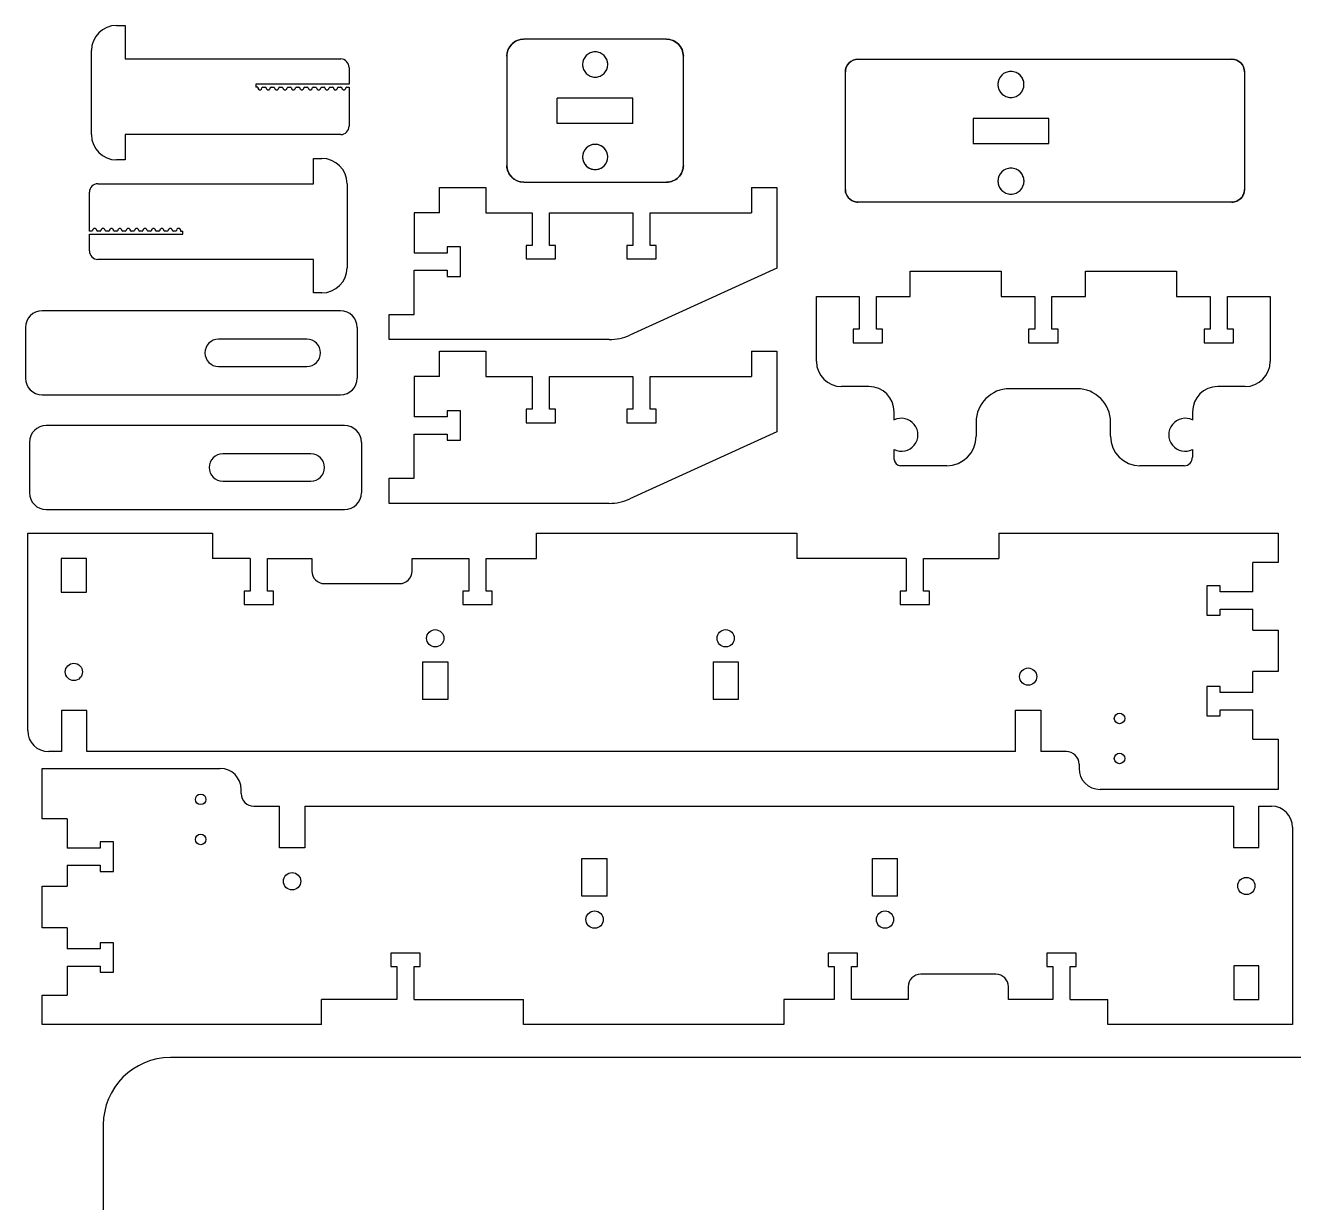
# Model space of a CAD drawing. Header units: millimetres. Extents: x 1598 to 2672, y 204 to 952.
# Drawn here: x 2001.6 to 2303.5, y 669.8 to 949.9 of the extents above; entities that cross this region are included whole.
import ezdxf

# ---------------------------------------------------------------- set-up
doc = ezdxf.new("R2010")
doc.units = ezdxf.units.MM
doc.linetypes.add('HIDDEN', pattern=[9.525, 6.35, -3.175])
doc.layers.get('0').update_dxf_attribs({"color": 253, "lineweight": 70, "true_color": 0x8faf8f})
doc.layers.add('Hidden', color=58, linetype='HIDDEN', lineweight=70, true_color=0x484805)

msp = doc.modelspace()

# ---------------------------------------------------------------- linework, layer by layer
at = {"color": 38, "lineweight": -3, "true_color": 0x482605}
for p, q in [((2023.32, 949.86), (2025.32, 949.86)), ((2025.32, 949.86), (2025.32, 941.86)), ((2154.2, 946.55), (2120.2, 946.55)), ((2017.32, 923.86), (2017.32, 943.86)), ((2025.32, 941.86), (2076.65, 941.86)), ((2116.2, 942.55), (2116.2, 916.55)), ((2158.2, 916.55), (2158.2, 942.55)), ((2199.76, 941.8), (2288.76, 941.8)), ((2078.65, 939.86), (2078.65, 935.86)), ((2196.76, 910.8), (2196.76, 938.8)), ((2291.76, 938.8), (2291.76, 910.8)), ((2078.65, 935.86), (2056.42, 935.86)), ((2056.42, 935.86), (2056.42, 935.16)), ((2056.92, 935.16), (2056.42, 935.16)), ((2058.1, 935.16), (2058.7, 935.16)), ((2060.1, 935.16), (2060.7, 935.16)), ((2062.1, 935.16), (2062.7, 935.16)), ((2064.1, 935.16), (2064.7, 935.16)), ((2066.1, 935.16), (2066.7, 935.16)), ((2068.1, 935.16), (2068.7, 935.16)), ((2070.1, 935.16), (2070.7, 935.16)), ((2072.1, 935.16), (2072.7, 935.16)), ((2074.1, 935.16), (2074.7, 935.16)), ((2076.1, 935.16), (2076.7, 935.16)), ((2078.1, 935.16), (2078.65, 935.16)), ((2078.65, 935.16), (2078.65, 925.86)), ((2146.2, 932.55), (2128.2, 932.55)), ((2128.2, 926.55), (2128.2, 932.55)), ((2146.2, 926.55), (2146.2, 932.55)), ((2227.18, 927.72), (2227.18, 921.72)), ((2245.18, 927.72), (2227.18, 927.72)), ((2245.18, 921.72), (2245.18, 927.72)), ((2025.32, 923.86), (2025.32, 917.86)), ((2076.65, 923.86), (2025.32, 923.86)), ((2146.2, 926.55), (2128.2, 926.55)), ((2227.18, 921.72), (2245.18, 921.72)), ((2025.32, 917.86), (2023.32, 917.86)), ((2070.16, 918.19), (2072.16, 918.19)), ((2070.16, 912.19), (2070.16, 918.19)), ((2018.83, 912.19), (2070.16, 912.19)), ((2078.16, 912.19), (2078.16, 892.19)), ((2120.2, 912.55), (2154.2, 912.55)), ((2016.83, 900.89), (2016.83, 910.19)), ((2100.16, 911.28), (2111.16, 911.28)), ((2100.16, 905.28), (2100.16, 911.28)), ((2111.16, 911.28), (2111.16, 905.28)), ((2174.46, 911.28), (2180.46, 911.28)), ((2174.46, 911.28), (2174.46, 905.28)), ((2180.46, 911.28), (2180.46, 892.1)), ((2288.76, 907.8), (2199.76, 907.8)), ((2094.16, 905.28), (2094.16, 895.69)), ((2100.16, 905.28), (2094.16, 905.28)), ((2111.16, 905.28), (2122.21, 905.28)), ((2122.21, 905.28), (2122.21, 897.48)), ((2126.31, 897.48), (2126.31, 905.28)), ((2126.31, 905.28), (2146.21, 905.28)), ((2146.21, 905.28), (2146.21, 897.48)), ((2150.31, 897.48), (2150.31, 905.28)), ((2150.31, 905.28), (2174.46, 905.28)), ((2017.39, 900.89), (2016.83, 900.89)), ((2016.83, 896.19), (2016.83, 900.19)), ((2016.83, 900.19), (2039.06, 900.19)), ((2019.39, 900.89), (2018.78, 900.89)), ((2021.39, 900.89), (2020.78, 900.89)), ((2023.39, 900.89), (2022.78, 900.89)), ((2025.39, 900.89), (2024.78, 900.89)), ((2027.39, 900.89), (2026.78, 900.89)), ((2029.39, 900.89), (2028.78, 900.89)), ((2031.39, 900.89), (2030.78, 900.89)), ((2033.39, 900.89), (2032.78, 900.89)), ((2035.39, 900.89), (2034.78, 900.89)), ((2037.39, 900.89), (2036.78, 900.89)), ((2038.56, 900.89), (2039.06, 900.89)), ((2039.06, 900.19), (2039.06, 900.89)), ((2101.96, 897.14), (2101.96, 895.69)), ((2105.16, 897.14), (2101.96, 897.14)), ((2105.16, 890.14), (2105.16, 897.14)), ((2120.76, 897.48), (2120.76, 894.28)), ((2122.21, 897.48), (2120.76, 897.48)), ((2127.76, 897.48), (2126.31, 897.48)), ((2127.76, 894.28), (2127.76, 897.48)), ((2146.21, 897.48), (2144.76, 897.48)), ((2144.76, 897.48), (2144.76, 894.28)), ((2151.76, 897.48), (2150.31, 897.48)), ((2151.76, 894.28), (2151.76, 897.48)), ((2070.16, 894.19), (2018.83, 894.19)), ((2070.16, 886.19), (2070.16, 894.19)), ((2101.96, 895.69), (2094.16, 895.69)), ((2120.76, 894.28), (2127.76, 894.28)), ((2144.76, 894.28), (2151.76, 894.28)), ((2094.16, 891.59), (2101.96, 891.59)), ((2094.16, 881.1), (2094.16, 891.59)), ((2101.96, 891.59), (2101.96, 890.14)), ((2180.46, 892.1), (2145.5, 876.18)), ((2212.16, 891.35), (2233.83, 891.35)), ((2212.16, 885.35), (2212.16, 891.35)), ((2233.83, 891.35), (2233.83, 885.35)), ((2253.93, 891.35), (2275.6, 891.35)), ((2253.93, 885.35), (2253.93, 891.35)), ((2275.6, 891.35), (2275.6, 885.35)), ((2101.96, 890.14), (2105.16, 890.14)), ((2072.16, 886.19), (2070.16, 886.19)), ((2189.88, 885.35), (2200.06, 885.35)), ((2189.88, 869.92), (2189.88, 885.35)), ((2200.06, 885.35), (2200.06, 877.55)), ((2204.16, 885.35), (2212.16, 885.35)), ((2204.16, 877.55), (2204.16, 885.35)), ((2233.83, 885.35), (2241.83, 885.35)), ((2241.83, 885.35), (2241.83, 877.55)), ((2245.93, 885.35), (2253.93, 885.35)), ((2245.93, 877.55), (2245.93, 885.35)), ((2275.6, 885.35), (2283.6, 885.35)), ((2283.6, 885.35), (2283.6, 877.55)), ((2287.7, 885.35), (2297.88, 885.35)), ((2287.7, 877.55), (2287.7, 885.35)), ((2297.88, 885.35), (2297.88, 869.92)), ((2088.16, 875.1), (2088.16, 881.1)), ((2088.16, 881.1), (2094.16, 881.1)), ((2198.61, 877.55), (2198.61, 874.35)), ((2200.06, 877.55), (2198.61, 877.55)), ((2205.61, 877.55), (2204.16, 877.55)), ((2205.61, 874.35), (2205.61, 877.55)), ((2240.38, 877.55), (2240.38, 874.35)), ((2241.83, 877.55), (2240.38, 877.55)), ((2247.38, 877.55), (2245.93, 877.55)), ((2247.38, 874.35), (2247.38, 877.55)), ((2282.15, 877.55), (2282.15, 874.35)), ((2283.6, 877.55), (2282.15, 877.55)), ((2289.15, 877.55), (2287.7, 877.55)), ((2289.15, 874.35), (2289.15, 877.55)), ((2140.53, 875.1), (2088.16, 875.1)), ((2198.61, 874.35), (2205.61, 874.35)), ((2240.38, 874.35), (2247.38, 874.35)), ((2282.15, 874.35), (2289.15, 874.35)), ((2100.16, 872.31), (2111.16, 872.31)), ((2100.16, 866.31), (2100.16, 872.31)), ((2111.16, 872.31), (2111.16, 866.31)), ((2174.46, 872.31), (2180.46, 872.31)), ((2174.46, 872.31), (2174.46, 866.31)), ((2180.46, 872.31), (2180.46, 853.13)), ((2094.16, 866.31), (2094.16, 856.72)), ((2100.16, 866.31), (2094.16, 866.31)), ((2111.16, 866.31), (2122.21, 866.31)), ((2122.21, 866.31), (2122.21, 858.51)), ((2126.31, 858.51), (2126.31, 866.31)), ((2126.31, 866.31), (2146.21, 866.31)), ((2146.21, 866.31), (2146.21, 858.51)), ((2150.31, 858.51), (2150.31, 866.31)), ((2150.31, 866.31), (2174.46, 866.31)), ((2202.38, 863.92), (2195.88, 863.92)), ((2251.88, 863.42), (2235.88, 863.42)), ((2291.88, 863.92), (2285.38, 863.92)), ((2101.96, 858.17), (2101.96, 856.72)), ((2105.16, 858.17), (2101.96, 858.17)), ((2105.16, 851.17), (2105.16, 858.17)), ((2120.76, 858.51), (2120.76, 855.31)), ((2122.21, 858.51), (2120.76, 858.51)), ((2127.76, 858.51), (2126.31, 858.51)), ((2127.76, 855.31), (2127.76, 858.51)), ((2146.21, 858.51), (2144.76, 858.51)), ((2144.76, 858.51), (2144.76, 855.31)), ((2151.76, 858.51), (2150.31, 858.51)), ((2151.76, 855.31), (2151.76, 858.51)), ((2208.38, 855.96), (2208.38, 857.92)), ((2279.38, 857.92), (2279.38, 855.96)), ((2101.96, 856.72), (2094.16, 856.72)), ((2120.76, 855.31), (2127.76, 855.31)), ((2144.76, 855.31), (2151.76, 855.31)), ((2227.88, 855.42), (2227.88, 852.1)), ((2259.88, 852.1), (2259.88, 855.42)), ((2094.16, 852.62), (2101.96, 852.62)), ((2094.16, 842.13), (2094.16, 852.62)), ((2101.96, 852.62), (2101.96, 851.17)), ((2180.46, 853.13), (2145.5, 837.21)), ((2101.96, 851.17), (2105.16, 851.17)), ((2208.38, 846.6), (2208.38, 848.93)), ((2279.38, 848.93), (2279.38, 847.1)), ((2220.88, 845.1), (2209.88, 845.1)), ((2277.38, 845.1), (2266.88, 845.1)), ((2088.16, 836.13), (2088.16, 842.13)), ((2088.16, 842.13), (2094.16, 842.13)), ((2140.53, 836.13), (2088.16, 836.13)), ((2002.15, 829.03), (2046.15, 829.03)), ((2002.15, 782.07), (2002.15, 829.03)), ((2046.15, 829.03), (2046.15, 823.03)), ((2123.26, 829.03), (2185.22, 829.03)), ((2123.26, 823.03), (2123.26, 829.03)), ((2185.22, 829.03), (2185.22, 823.03)), ((2233.27, 829.03), (2299.77, 829.03)), ((2233.27, 829.03), (2233.27, 823.03)), ((2299.77, 829.03), (2299.77, 822.05)), ((2010.15, 823.03), (2010.15, 815.03)), ((2016.15, 823.03), (2010.15, 823.03)), ((2016.15, 815.03), (2016.15, 823.03)), ((2055.1, 823.03), (2046.15, 823.03)), ((2055.1, 823.03), (2055.1, 815.23)), ((2059.2, 823.03), (2069.78, 823.03)), ((2059.2, 815.23), (2059.2, 823.03)), ((2069.78, 823.03), (2069.78, 820.03)), ((2093.65, 823.03), (2107.16, 823.03)), ((2093.65, 820.03), (2093.65, 823.03)), ((2107.16, 823.03), (2107.16, 815.23)), ((2111.26, 823.03), (2123.26, 823.03)), ((2111.26, 815.23), (2111.26, 823.03)), ((2211.22, 823.03), (2185.22, 823.03)), ((2211.22, 823.03), (2211.22, 815.23)), ((2215.32, 823.03), (2233.27, 823.03)), ((2215.32, 815.23), (2215.32, 823.03)), ((2299.77, 822.05), (2293.77, 822.05)), ((2293.77, 815.08), (2293.77, 822.05)), ((2010.15, 815.03), (2016.15, 815.03)), ((2053.65, 815.23), (2053.65, 812.03)), ((2055.1, 815.23), (2053.65, 815.23)), ((2060.65, 815.23), (2059.2, 815.23)), ((2060.65, 812.03), (2060.65, 815.23)), ((2072.78, 817.03), (2090.65, 817.03)), ((2105.71, 815.23), (2105.71, 812.03)), ((2107.16, 815.23), (2105.71, 815.23)), ((2112.71, 815.23), (2111.26, 815.23)), ((2112.71, 812.03), (2112.71, 815.23)), ((2209.77, 815.23), (2209.77, 812.03)), ((2211.22, 815.23), (2209.77, 815.23)), ((2216.77, 815.23), (2215.32, 815.23)), ((2216.77, 812.03), (2216.77, 815.23)), ((2285.97, 816.53), (2282.77, 816.53)), ((2282.77, 816.53), (2282.77, 809.53)), ((2285.97, 815.08), (2285.97, 816.53)), ((2293.77, 815.08), (2285.97, 815.08)), ((2053.65, 812.03), (2060.65, 812.03)), ((2105.71, 812.03), (2112.71, 812.03)), ((2209.77, 812.03), (2216.77, 812.03)), ((2282.77, 809.53), (2285.97, 809.53)), ((2285.97, 809.53), (2285.97, 810.98)), ((2285.97, 810.98), (2293.77, 810.98)), ((2293.77, 805.98), (2293.77, 810.98)), ((2293.77, 805.98), (2299.77, 805.98)), ((2299.77, 805.98), (2299.77, 796.12)), ((2096.15, 798.46), (2096.15, 789.46)), ((2096.15, 798.46), (2102.15, 798.46)), ((2102.15, 798.46), (2102.15, 789.46)), ((2165.27, 798.46), (2165.27, 789.46)), ((2165.27, 798.46), (2171.27, 798.46)), ((2171.27, 798.46), (2171.27, 789.46)), ((2299.77, 796.12), (2293.77, 796.12)), ((2293.77, 791.12), (2293.77, 796.12)), ((2285.97, 792.57), (2282.77, 792.57)), ((2282.77, 792.57), (2282.77, 785.57)), ((2285.97, 791.12), (2285.97, 792.57)), ((2293.77, 791.12), (2285.97, 791.12)), ((2102.15, 789.46), (2096.15, 789.46)), ((2171.27, 789.46), (2165.27, 789.46)), ((2010.21, 786.85), (2010.21, 777.07)), ((2016.21, 786.85), (2010.21, 786.85)), ((2016.21, 777.07), (2016.21, 786.85)), ((2237.27, 777.07), (2237.27, 786.93)), ((2237.27, 786.93), (2243.27, 786.93)), ((2243.27, 786.93), (2243.27, 777.07)), ((2282.77, 785.57), (2285.97, 785.57)), ((2285.97, 785.57), (2285.97, 787.02)), ((2285.97, 787.02), (2293.77, 787.02)), ((2293.77, 780.05), (2293.77, 787.02)), ((2293.77, 780.05), (2299.77, 780.05)), ((2299.77, 780.05), (2299.77, 768.07)), ((2010.21, 777.07), (2007.15, 777.07)), ((2237.27, 777.07), (2016.21, 777.07)), ((2249.37, 777.07), (2243.27, 777.07)), ((2005.58, 773.07), (2047.98, 773.07)), ((2005.58, 761.08), (2005.58, 773.07)), ((2252.37, 774.07), (2252.37, 773.07)), ((2052.98, 767.07), (2052.98, 768.07)), ((2299.77, 768.07), (2257.37, 768.07)), ((2055.98, 764.07), (2062.08, 764.07)), ((2062.08, 754.21), (2062.08, 764.07)), ((2068.08, 764.07), (2289.14, 764.07)), ((2068.08, 764.07), (2068.08, 754.21)), ((2289.14, 764.07), (2289.14, 754.29)), ((2295.14, 764.07), (2298.2, 764.07)), ((2295.14, 754.29), (2295.14, 764.07)), ((2011.58, 761.08), (2005.58, 761.08)), ((2011.58, 761.08), (2011.58, 754.12)), ((2303.2, 759.07), (2303.2, 712.1)), ((2022.58, 755.57), (2019.38, 755.57)), ((2019.38, 755.57), (2019.38, 754.12)), ((2022.58, 748.57), (2022.58, 755.57)), ((2019.38, 754.12), (2011.58, 754.12)), ((2068.08, 754.21), (2062.08, 754.21)), ((2134.08, 742.67), (2134.08, 751.67)), ((2134.08, 751.67), (2140.08, 751.67)), ((2140.08, 742.67), (2140.08, 751.67)), ((2203.2, 742.67), (2203.2, 751.67)), ((2203.2, 751.67), (2209.2, 751.67)), ((2209.2, 742.67), (2209.2, 751.67)), ((2289.14, 754.29), (2295.14, 754.29)), ((2011.58, 750.02), (2011.58, 745.02)), ((2011.58, 750.02), (2019.38, 750.02)), ((2019.38, 750.02), (2019.38, 748.57)), ((2019.38, 748.57), (2022.58, 748.57)), ((2005.58, 735.15), (2005.58, 745.02)), ((2005.58, 745.02), (2011.58, 745.02)), ((2140.08, 742.67), (2134.08, 742.67)), ((2209.2, 742.67), (2203.2, 742.67)), ((2011.58, 735.15), (2005.58, 735.15)), ((2011.58, 735.15), (2011.58, 730.15)), ((2022.58, 731.6), (2019.38, 731.6)), ((2019.38, 731.6), (2019.38, 730.15)), ((2022.58, 724.6), (2022.58, 731.6)), ((2019.38, 730.15), (2011.58, 730.15)), ((2088.58, 729.1), (2088.58, 725.9)), ((2095.58, 729.1), (2088.58, 729.1)), ((2095.58, 725.9), (2095.58, 729.1)), ((2192.64, 729.1), (2192.64, 725.9)), ((2199.64, 729.1), (2192.64, 729.1)), ((2199.64, 725.9), (2199.64, 729.1)), ((2244.7, 729.1), (2244.7, 725.9)), ((2251.7, 729.1), (2244.7, 729.1)), ((2251.7, 725.9), (2251.7, 729.1)), ((2011.58, 726.05), (2011.58, 719.09)), ((2011.58, 726.05), (2019.38, 726.05)), ((2019.38, 726.05), (2019.38, 724.6)), ((2019.38, 724.6), (2022.58, 724.6)), ((2088.58, 725.9), (2090.03, 725.9)), ((2090.03, 725.9), (2090.03, 718.1)), ((2094.13, 725.9), (2095.58, 725.9)), ((2094.13, 718.1), (2094.13, 725.9)), ((2192.64, 725.9), (2194.09, 725.9)), ((2194.09, 725.9), (2194.09, 718.1)), ((2198.19, 725.9), (2199.64, 725.9)), ((2198.19, 718.1), (2198.19, 725.9)), ((2244.7, 725.9), (2246.15, 725.9)), ((2246.15, 725.9), (2246.15, 718.1)), ((2250.25, 725.9), (2251.7, 725.9)), ((2250.25, 718.1), (2250.25, 725.9)), ((2289.2, 726.1), (2289.2, 718.1)), ((2295.2, 726.1), (2289.2, 726.1)), ((2295.2, 718.1), (2295.2, 726.1)), ((2232.57, 724.1), (2214.7, 724.1)), ((2005.58, 712.1), (2005.58, 719.09)), ((2005.58, 719.09), (2011.58, 719.09)), ((2211.7, 721.1), (2211.7, 718.1)), ((2235.57, 718.1), (2235.57, 721.1)), ((2072.08, 712.1), (2072.08, 718.1)), ((2090.03, 718.1), (2072.08, 718.1)), ((2094.13, 718.1), (2120.13, 718.1)), ((2120.13, 712.1), (2120.13, 718.1)), ((2182.09, 718.1), (2182.09, 712.1)), ((2194.09, 718.1), (2182.09, 718.1)), ((2211.7, 718.1), (2198.19, 718.1)), ((2246.15, 718.1), (2235.57, 718.1)), ((2250.25, 718.1), (2259.2, 718.1)), ((2259.2, 712.1), (2259.2, 718.1)), ((2289.2, 718.1), (2295.2, 718.1)), ((2072.08, 712.1), (2005.58, 712.1)), ((2182.09, 712.1), (2120.13, 712.1)), ((2303.2, 712.1), (2259.2, 712.1))]:
    msp.add_line(p, q, dxfattribs=at)
at = {"color": 98, "lineweight": -3, "true_color": 0x054805}
for p, q in [((2076.6, 881.95), (2005.6, 881.95)), ((2001.6, 877.95), (2001.6, 865.95)), ((2080.6, 877.95), (2080.6, 865.95)), ((2068.6, 875.2), (2047.6, 875.2)), ((2047.6, 868.7), (2068.6, 868.7)), ((2005.6, 861.95), (2076.6, 861.95)), ((2077.57, 854.65), (2006.57, 854.65)), ((2002.57, 850.65), (2002.57, 838.65)), ((2081.57, 850.65), (2081.57, 838.65)), ((2069.57, 847.9), (2048.57, 847.9)), ((2048.57, 841.4), (2069.57, 841.4)), ((2006.57, 834.65), (2077.57, 834.65))]:
    msp.add_line(p, q, dxfattribs=at)
at = {"color": 58, "lineweight": -3, "true_color": 0x484805}
for p, q in [((2581.37, 704.26), (2036.15, 704.26)), ((2020.15, 688.26), (2020.15, 637.76))]:
    msp.add_line(p, q, dxfattribs=at)
at = {"color": 38, "lineweight": -3, "true_color": 0x482605}
for centre, radius in [((2099.15, 804.03), 2.05), ((2168.27, 804.03), 2.05), ((2013.15, 796.03), 2.05), ((2240.27, 794.91), 2.05), ((2262.01, 784.96), 1.25), ((2262.01, 775.44), 1.25), ((2043.33, 765.7), 1.25), ((2043.33, 756.17), 1.25), ((2065.08, 746.22), 2.05), ((2292.2, 745.1), 2.05), ((2137.08, 737.1), 2.05), ((2206.2, 737.1), 2.05)]:
    msp.add_circle(centre, radius, dxfattribs=at)
for centre, radius, start, end in [((2023.32, 943.86), 6, 90, 180), ((2076.65, 939.86), 2, 360, 90), ((2057.4, 935.01), 0.5, 162.5424, 355.904), ((2058.1, 934.96), 0.2, 90, 175.904), ((2058.7, 934.96), 0.2, 4.096, 90), ((2059.4, 935.01), 0.5, 184.096, 355.904), ((2060.1, 934.96), 0.2, 90, 175.904), ((2060.7, 934.96), 0.2, 4.096, 90), ((2061.4, 935.01), 0.5, 184.096, 355.904), ((2062.1, 934.96), 0.2, 90, 175.904), ((2062.7, 934.96), 0.2, 4.096, 90), ((2063.4, 935.01), 0.5, 184.096, 355.904), ((2064.1, 934.96), 0.2, 90, 175.904), ((2064.7, 934.96), 0.2, 4.096, 90), ((2065.4, 935.01), 0.5, 184.096, 355.904), ((2066.1, 934.96), 0.2, 90, 175.904), ((2066.7, 934.96), 0.2, 4.096, 90), ((2067.4, 935.01), 0.5, 184.096, 355.904), ((2068.1, 934.96), 0.2, 90, 175.904), ((2068.7, 934.96), 0.2, 4.096, 90), ((2069.4, 935.01), 0.5, 184.096, 355.904), ((2070.1, 934.96), 0.2, 90, 175.904), ((2070.7, 934.96), 0.2, 4.096, 90), ((2071.4, 935.01), 0.5, 184.096, 355.904), ((2072.1, 934.96), 0.2, 90, 175.904), ((2072.7, 934.96), 0.2, 4.096, 90), ((2073.4, 935.01), 0.5, 184.096, 355.904), ((2074.1, 934.96), 0.2, 90, 175.904), ((2074.7, 934.96), 0.2, 4.096, 90), ((2075.4, 935.01), 0.5, 184.096, 355.904), ((2076.1, 934.96), 0.2, 90, 175.904), ((2076.7, 934.96), 0.2, 4.096, 90), ((2077.4, 935.01), 0.5, 184.096, 355.904), ((2078.1, 934.96), 0.2, 90, 175.904), ((2023.32, 923.86), 6, 180, 270), ((2076.65, 925.86), 2, 270, 0), ((2072.16, 912.19), 6, 360, 90), ((2018.83, 910.19), 2, 90, 180), ((2017.39, 901.09), 0.2, 270, 355.904), ((2018.09, 901.04), 0.5, 4.096, 175.904), ((2018.78, 901.09), 0.2, 184.096, 270), ((2019.39, 901.09), 0.2, 270, 355.904), ((2020.09, 901.04), 0.5, 4.096, 175.904), ((2020.78, 901.09), 0.2, 184.096, 270), ((2021.39, 901.09), 0.2, 270, 355.904), ((2022.09, 901.04), 0.5, 4.096, 175.904), ((2022.78, 901.09), 0.2, 184.096, 270), ((2023.39, 901.09), 0.2, 270, 355.904), ((2024.09, 901.04), 0.5, 4.096, 175.904), ((2024.78, 901.09), 0.2, 184.096, 270), ((2025.39, 901.09), 0.2, 270, 355.904), ((2026.09, 901.04), 0.5, 4.096, 175.904), ((2026.78, 901.09), 0.2, 184.096, 270), ((2027.39, 901.09), 0.2, 270, 355.904), ((2028.09, 901.04), 0.5, 4.096, 175.904), ((2028.78, 901.09), 0.2, 184.096, 270), ((2029.39, 901.09), 0.2, 270, 355.904), ((2030.09, 901.04), 0.5, 4.096, 175.904), ((2030.78, 901.09), 0.2, 184.096, 270), ((2031.39, 901.09), 0.2, 270, 355.904), ((2032.09, 901.04), 0.5, 4.096, 175.904), ((2032.78, 901.09), 0.2, 184.096, 270), ((2033.39, 901.09), 0.2, 270, 355.904), ((2034.09, 901.04), 0.5, 4.096, 175.904), ((2034.78, 901.09), 0.2, 184.096, 270), ((2035.39, 901.09), 0.2, 270, 355.904), ((2036.09, 901.04), 0.5, 4.096, 175.904), ((2036.78, 901.09), 0.2, 184.096, 270), ((2037.39, 901.09), 0.2, 270, 355.904), ((2038.09, 901.04), 0.5, 342.5424, 175.904), ((2018.83, 896.19), 2, 180, 270), ((2072.16, 892.19), 6, 270, 0), ((2140.53, 887.1), 12, 270, 294.4743), ((2195.88, 869.92), 6, 180, 270), ((2291.88, 869.92), 6, 270, 0), ((2202.38, 857.92), 6, 0, 90), ((2235.88, 855.42), 8, 90, 180), ((2251.88, 855.42), 8, 0, 90), ((2285.38, 857.92), 6, 90, 180), ((2210.11, 852.45), 3.92, 243.8115, 116.1885), ((2277.65, 852.45), 3.92, 63.8115, 296.1885), ((2220.88, 852.1), 7, 270, 0), ((2266.88, 852.1), 7, 180, 270), ((2209.88, 846.6), 1.5, 180, 270), ((2277.38, 847.1), 2, 270, 0), ((2140.53, 848.13), 12, 270, 294.4743), ((2072.78, 820.03), 3, 180, 270), ((2090.65, 820.03), 3, 270, 0), ((2007.15, 782.07), 5, 180, 270), ((2249.37, 774.07), 3, 0, 90), ((2047.98, 768.07), 5, 0, 90), ((2257.37, 773.07), 5, 180, 270), ((2055.98, 767.07), 3, 180, 270), ((2298.2, 759.07), 5, 0, 90), ((2214.7, 721.1), 3, 90, 180), ((2232.57, 721.1), 3, 0, 90)]:
    msp.add_arc(centre, radius, start, end, dxfattribs=at)
at = {"color": 98, "lineweight": -3, "true_color": 0x054805}
for centre, radius, start, end in [((2005.6, 877.95), 4, 90, 180), ((2076.6, 877.95), 4, 360, 90), ((2047.6, 871.95), 3.25, 90, 270), ((2068.6, 871.95), 3.25, 270, 90), ((2005.6, 865.95), 4, 180, 270), ((2076.6, 865.95), 4, 270, 360), ((2006.57, 850.65), 4, 90, 180), ((2077.57, 850.65), 4, 360, 90), ((2048.57, 844.65), 3.25, 90, 270), ((2069.57, 844.65), 3.25, 270, 90), ((2006.57, 838.65), 4, 180, 270), ((2077.57, 838.65), 4, 270, 360)]:
    msp.add_arc(centre, radius, start, end, dxfattribs=at)
at = {"color": 58, "lineweight": -3, "true_color": 0x484805}
msp.add_arc((2036.15, 688.26), 16, 90, 180, dxfattribs=at)
at = {"color": 38, "lineweight": -3, "true_color": 0x482605, "extrusion": (6.16297e-33, -5.36818e-36, -1)}
for centre, major_axis, start_param, end_param in [((2120.2, 942.55), (4, 0), 3.140725, 4.711521), ((2288.76, 938.8), (-3, 0), 1.569928, 3.140725), ((2154.2, 916.55), (4, 0), 6.282317, 7.853114), ((2199.76, 910.8), (-3, 0), 4.711521, 6.282317)]:
    msp.add_ellipse(centre, major_axis=major_axis, ratio=1, start_param=start_param, end_param=end_param, dxfattribs=at)
at = {"color": 38, "lineweight": -3, "true_color": 0x482605, "extrusion": (3.08149e-33, -2.68409e-36, -1)}
for centre, major_axis, start_param, end_param in [((2154.2, 942.55), (4, 0), 4.711521, 6.282317), ((2120.2, 916.55), (4, 0), 1.569928, 3.140725), ((2288.76, 910.8), (-3, 0), 3.140725, 4.711521)]:
    msp.add_ellipse(centre, major_axis=major_axis, ratio=1, start_param=start_param, end_param=end_param, dxfattribs=at)
at = {"color": 38, "lineweight": -3, "true_color": 0x482605, "extrusion": (6.15761e-33, -6.16834e-33, -1)}
msp.add_ellipse((2137.21, 940.55), major_axis=(3, 0), ratio=1, dxfattribs=at)
at = {"color": 38, "lineweight": -3, "true_color": 0x482605}
for centre, major_axis, start_param, end_param in [((2199.76, 938.8), (3, 0), 1.571664, 3.142461), ((2288.76, 938.8), (3, 0), 0.000868, 1.571664), ((2120.2, 916.55), (-4, 0), 0.000868, 1.571664), ((2154.2, 916.55), (-4, 0), 1.571664, 3.142461)]:
    msp.add_ellipse(centre, major_axis=major_axis, ratio=1, start_param=start_param, end_param=end_param, dxfattribs=at)
at = {"color": 38, "lineweight": -3, "true_color": 0x482605, "extrusion": (3.07612e-33, -6.16566e-33, -1)}
msp.add_ellipse((2199.76, 938.8), major_axis=(-3, 0), ratio=1, start_param=6.282317, end_param=7.853114, dxfattribs=at)
at = {"color": 38, "lineweight": -3, "true_color": 0x482605, "extrusion": (-3.08149e-33, 2.68409e-36, -1)}
for centre in [(2236.17, 935.8), (2236.18, 912.8)]:
    msp.add_ellipse(centre, major_axis=(-3.1, 0), ratio=1, dxfattribs=at)
at = {"color": 38, "lineweight": -3, "true_color": 0x482605, "extrusion": (3.07612e-33, -6.16566e-33, -1)}
msp.add_ellipse((2137.21, 918.55), major_axis=(3, 0), ratio=1, dxfattribs=at)
at = {"layer": 'Hidden', "color": 38, "lineweight": -3, "true_color": 0x482605}
for p, q in [((2120.2, 946.55), (2120.2, 946.55)), ((2154.2, 946.55), (2154.2, 946.55)), ((2116.2, 942.55), (2116.2, 942.55)), ((2158.2, 942.55), (2158.2, 942.55)), ((2199.76, 941.8), (2199.76, 941.8)), ((2288.76, 941.8), (2288.76, 941.8)), ((2196.76, 938.8), (2196.76, 938.8)), ((2291.76, 938.8), (2291.76, 938.8)), ((2128.2, 932.55), (2128.2, 932.55)), ((2146.2, 932.55), (2146.2, 932.55)), ((2227.18, 927.72), (2227.18, 927.72)), ((2245.18, 927.72), (2245.18, 927.72)), ((2128.2, 926.55), (2128.2, 926.55)), ((2146.2, 926.55), (2146.2, 926.55)), ((2227.18, 921.72), (2227.18, 921.72)), ((2245.18, 921.72), (2245.18, 921.72)), ((2116.2, 916.55), (2116.2, 916.55)), ((2158.2, 916.55), (2158.2, 916.55)), ((2120.2, 912.55), (2120.2, 912.55)), ((2154.2, 912.55), (2154.2, 912.55)), ((2196.76, 910.8), (2196.76, 910.8)), ((2291.76, 910.8), (2291.76, 910.8)), ((2199.76, 907.8), (2199.76, 907.8)), ((2288.76, 907.8), (2288.76, 907.8))]:
    msp.add_line(p, q, dxfattribs=at)
for centre, major_axis, start_param, end_param in [((2120.2, 942.55), (-4, 0), 4.713257, 6.284053), ((2154.2, 942.55), (-4, 0), 3.142461, 4.713257), ((2199.76, 910.8), (3, 0), 3.142461, 4.713257), ((2288.76, 910.8), (3, 0), 4.713257, 6.284053)]:
    msp.add_ellipse(centre, major_axis=major_axis, ratio=1, start_param=start_param, end_param=end_param, dxfattribs=at)
at = {"layer": 'Hidden', "color": 38, "lineweight": -3, "true_color": 0x482605, "extrusion": (6.15761e-33, -6.16834e-33, -1)}
msp.add_ellipse((2137.21, 940.55), major_axis=(3, 0), ratio=1, dxfattribs=at)
at = {"layer": 'Hidden', "color": 38, "lineweight": -3, "true_color": 0x482605, "extrusion": (-3.08149e-33, 2.68409e-36, -1)}
for centre in [(2236.17, 935.8), (2236.18, 912.8)]:
    msp.add_ellipse(centre, major_axis=(-3.1, 0), ratio=1, dxfattribs=at)
at = {"layer": 'Hidden', "color": 38, "lineweight": -3, "true_color": 0x482605, "extrusion": (3.07612e-33, -6.16566e-33, -1)}
msp.add_ellipse((2137.21, 918.55), major_axis=(3, 0), ratio=1, dxfattribs=at)

doc.saveas('drawing.dxf')
